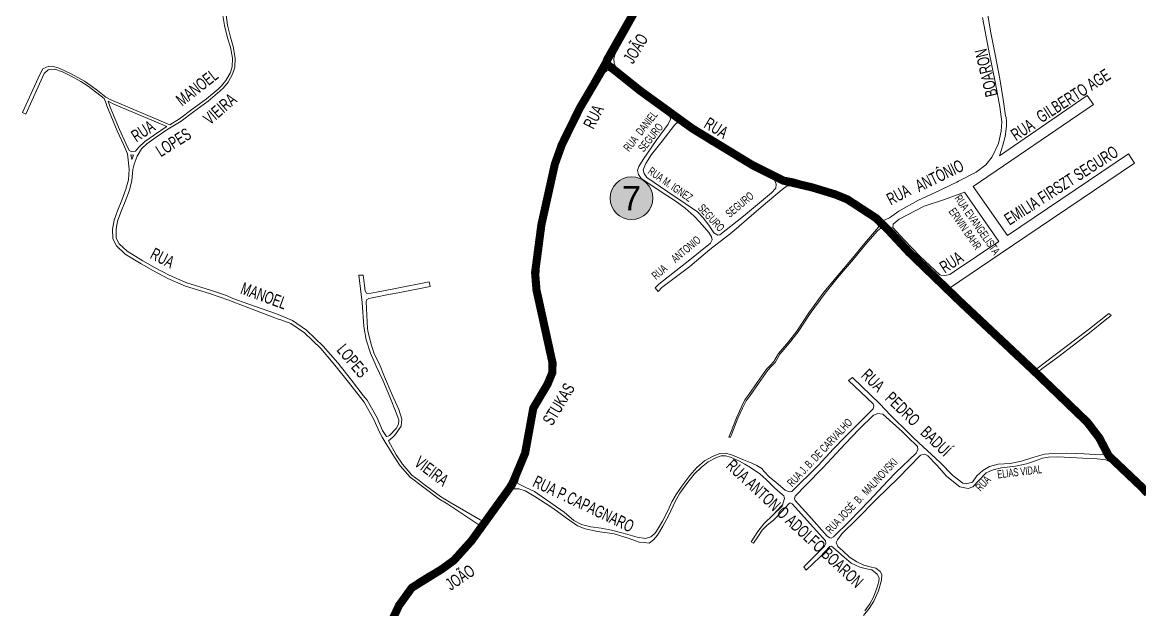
# Model space of a CAD drawing. Header units: millimetres. Extents: x 617885 to 663705, y 7172943 to 7234736.
# Drawn here: x 646322 to 647700, y 7180587 to 7181312 of the extents above; entities that cross this region are included whole.
import ezdxf
from ezdxf.enums import TextEntityAlignment as Align

# ---------------------------------------------------------------- set-up
doc = ezdxf.new("R2010")
doc.units = ezdxf.units.MM
doc.layers.add('BAIRROS', color=12, linetype='Continuous')
doc.layers.add('Equipamentos Públicos', color=171, linetype='Continuous')
doc.layers.add('TOP_VIAS 10.000', color=7, linetype='Continuous', lineweight=9)
doc.layers.add('VIAS', color=7, linetype='Continuous', lineweight=5)
doc.styles.add('LDUP', font='LDUP.SHX')
doc.styles.get("Standard").update_dxf_attribs({"font": 'arial.ttf'})

msp = doc.modelspace()

# ---------------------------------------------------------------- hatches: boundary and pattern name
at = {"layer": 'Equipamentos Públicos', "true_color": 0xff0040}
h = msp.add_hatch(color=240, dxfattribs=at)
edge = h.paths.add_edge_path()
edge.add_arc((647073.4157090512, 7181094.744358419), 26.4, 0, 360)

# ---------------------------------------------------------------- linework, layer by layer
at = {"layer": 'BAIRROS', "lineweight": 40, "ltscale": 0.3, "const_width": 10}
for points in [[(647176.8768811611, 7181634.95770941), (647176.9595049808, 7181634.929674514), (647163.505417119, 7181485.395780697), (647148.1828330273, 7181449.442937884), (647043.5355759556, 7181265.42084453), (647042.1161221762, 7181261.044888343), (647009.6683397383, 7181206.015710131), (646987.4247858637, 7181160.791676817), (646978.8277670613, 7181136.672362246), (646962.2106715211, 7181061.914152188), (646954.4694864922, 7181002.941789414), (646956.1718172298, 7180981.644646126), (646975.9890132399, 7180891.480231225), (646975.697632033, 7180879.419853871), (646969.8062265754, 7180865.309772911), (646952.2423543134, 7180835.728403965), (646942.1359250812, 7180780.117322464), (646925.851923247, 7180741.152459715), (646875.9, 7180671.995886604), (646854.2521761636, 7180648.008510796), (646839.6820245072, 7180637.357252742), (646802.2322033661, 7180614.10816904), (646786.6786552938, 7180592.543935608), (646760.8557082257, 7180538.211031661)], [(647710.1819148925, 7180730.743167588), (647702.127622373, 7180739.173690977), (647661.9486612568, 7180777.293008476), (647650.6342280378, 7180798.944150828), (647635.8681003819, 7180818.296019912), (647570.5805780741, 7180881.119872329), (647479.4087922944, 7180966.704818155), (647415.4884621976, 7181028.373151136), (647391.1265765704, 7181054.56264245), (647375.090840683, 7181070.276324787), (647339.6273091253, 7181093.384721447), (647324.5167009867, 7181099.546973006), (647296.1458531516, 7181108.174087838), (647260.7879246271, 7181116.508245314), (647222.648965635, 7181135.561118608), (647148.4901108695, 7181180.723614051), (647084.2189754023, 7181227.297421915), (647041.842454695, 7181261.169231244), (647043.2588177574, 7181265.542029485), (647147.906074829, 7181449.56412284), (647163.2286589207, 7181485.516965652), (647176.6827467825, 7181635.050859469)], [(647710.4586749368, 7180730.621990673), (647702.4043824173, 7180739.052514061), (647662.2254213011, 7180777.171831561), (647650.9109880821, 7180798.822973913), (647636.1448604262, 7180818.174842997), (647570.8573381184, 7180880.998695414), (647479.6855523387, 7180966.583641239), (647415.7652222419, 7181028.25197422), (647391.4033366147, 7181054.441465534), (647375.3676007272, 7181070.155147872), (647339.9040691695, 7181093.263544532), (647324.7934610309, 7181099.425796091), (647296.4226131958, 7181108.052910923), (647261.0646846713, 7181116.387068398), (647222.9257256793, 7181135.439941693), (647148.7668709138, 7181180.602437136), (647084.4957354466, 7181227.176244999), (647042.1207122785, 7181261.052677746), (647042.1161240222, 7181261.044896383), (647009.6683415843, 7181206.015718171), (646987.4247877097, 7181160.791684858), (646978.8277689073, 7181136.672370286), (646962.2106733671, 7181061.914160228), (646954.4694883382, 7181002.941797454), (646956.1718190758, 7180981.644654166), (646975.9890150859, 7180891.480239266), (646975.697633879, 7180879.419861911), (646969.8062284214, 7180865.309780952), (646952.2423561594, 7180835.728412005), (646942.1359269272, 7180780.117330505), (646925.851925093, 7180741.152467755), (646875.900001846, 7180671.995894644), (646854.2521780096, 7180648.008518836), (646839.6820263532, 7180637.357260782), (646802.2322052121, 7180614.10817708), (646786.6786571398, 7180592.543943648), (646760.8557100717, 7180538.211039701)]]:
    msp.add_lwpolyline(points, dxfattribs=at)
at = {"layer": 'Equipamentos Públicos', "color": 7, "lineweight": 5}
msp.add_circle((647073.4157090512, 7181094.744358419), 26.4, dxfattribs=at)
at = {"layer": 'VIAS', "color": 253, "flags": 128}
for points in [[(646573.15, 7181320.48), (646574.78, 7181308.36), (646578.46, 7181293.48), (646581.93, 7181281.8), (646584.44, 7181267.71), (646584.12, 7181256.29), (646581.25, 7181247.65), (646575.8, 7181237.89), (646569.95, 7181230.82), (646565.54, 7181226.85), (646551.01, 7181214.59), (646532.96, 7181201.37), (646517.65, 7181189.81), (646501.1, 7181179.76), (646486.71, 7181170.1), (646475.2, 7181161.8), (646468.57, 7181155.72), (646463.29, 7181146.44), (646459.6, 7181136.72), (646457.92, 7181130.1), (646456.85, 7181116.81), (646453.78, 7181104.63), (646448.53, 7181090.79), (646443.37, 7181077.65), (646439.13, 7181066.6), (646437.54, 7181056.15), (646437.61, 7181045.58), (646441.36, 7181038.61), (646451.2, 7181029.29), (646470.5, 7181017.51), (646485.55, 7181009.06), (646503.11, 7180999.74), (646519.76, 7180992.5), (646524.7, 7180990.35), (646554.1, 7180981.23), (646573.57, 7180974.62), (646581.55, 7180971.02), (646600, 7180964.5), (646635.34, 7180952), (646655.14, 7180943.94), (646672.52, 7180931.98), (646693.05, 7180912.27), (646710.87, 7180891.74), (646727.74, 7180870.46), (646742.47, 7180851.52), (646747.15, 7180845.67), (646759.57, 7180823.67), (646766.25, 7180808.2), (646771.01, 7180800.84), (646772.96, 7180801.29), (646774.96, 7180802.18), (646782.85, 7180810.59), (646786.11, 7180816.13), (646786.37, 7180821.37), (646783, 7180830.16), (646775.21, 7180849.79), (646766.58, 7180870.1), (646758.52, 7180887.67), (646751.42, 7180903.4), (646746.21, 7180919.91), (646743.08, 7180936.51), (646741.16, 7180966.09), (646736.9521117207, 7180999.973664016), (646742.4808863197, 7180999.973664016), (646744.94, 7180980.54), (646746.52, 7180977.81), (646749.59, 7180977.16), (646758.742124, 7180978.953872999), (646782.14, 7180983.54), (646823.59, 7180991.7), (646824.88, 7180985.9), (646785.36, 7180978.19), (646771.392252, 7180975.462797999), (646759.71592, 7180973.182995), (646749.15, 7180971.12), (646746.52, 7180969.44), (646746.14, 7180966.83), (646746.75, 7180950.52), (646747.688218, 7180934.134695), (646747.87, 7180930.96), (646751.75, 7180915.9), (646756.06, 7180902.84), (646762.33, 7180889.82), (646768.53, 7180874.33), (646778.01, 7180852.07), (646786.26, 7180834.29), (646790.18, 7180822.1), (646789.21, 7180813.51), (646781.39, 7180802.27), (646778.79, 7180800), (646773.41, 7180795.29), (646782.84, 7180778.37), (646790.75, 7180766.73), (646802.54, 7180753.22), (646811.39, 7180746.54), (646817.45, 7180741.71), (646837.81, 7180726.76), (646848.45, 7180720.23), (646889.47, 7180696.47), (646891.26, 7180697.07), (646897.14, 7180706.11), (646909.92, 7180723.69), (646920.51, 7180741.2), (646927.35, 7180753.13), (646933.96, 7180765.97), (646938.56, 7180778.88), (646940.79, 7180789.15), (646942.77, 7180800), (646943.65, 7180804.79), (646945.96, 7180819.2), (646949.21, 7180834.72), (646954.3, 7180845.6), (646960.99, 7180855.87), (646968.9, 7180870.04), (646972.57, 7180880.96), (646972.83, 7180892.76), (646970.48, 7180904.94), (646966.04, 7180921.99), (646961.9, 7180941.85), (646958.68, 7180957.09), (646954.71, 7180972.81), (646952.09, 7180986.17), (646951.5200028794, 7181004.067337517), (646953.19, 7181018.77), (646954.45, 7181028.76), (646957.02, 7181048.1), (646961.25, 7181070.81), (646966.83, 7181097.66), (646971.97, 7181120.29), (646977.58, 7181141.7), (646983.36, 7181156.94), (646988.51, 7181170.04), (646995.17, 7181184.5), (647001.67, 7181197.04), (647007.23, 7181206.9), (647009.0740745388, 7181210.545110354), (647010.73, 7181213.69), (647025, 7181240.81), (647045.16, 7181276.41), (647062.63, 7181307.26), (647080.7, 7181339.19)], [(647506.7, 7181317.73), (647514.24, 7181276.71), (647522.66, 7181236.4), (647528.07, 7181207.5), (647530.57, 7181189.15), (647529.72, 7181177.67), (647526.23, 7181162.25), (647518.59, 7181145.98), (647510.49, 7181136.14), (647498.74, 7181126.96), (647476.82, 7181115.71), (647474.72, 7181114.67), (647467.02, 7181110.84), (647454.3, 7181104.53), (647426.64, 7181091.74), (647403.3, 7181078.9), (647391.94, 7181070.56), (647383.55, 7181066.99), (647379.57, 7181069.93), (647362.72, 7181082.93), (647349.84, 7181091.15), (647341.84, 7181095.59), (647330.3, 7181100.16), (647316.02, 7181105.88), (647295.93, 7181112.15), (647273.89, 7181118.53), (647265.19, 7181120.29), (647257.6, 7181121.7), (647248.57, 7181125.53), (647233.7, 7181133.44), (647217.6, 7181142.6), (647198.67, 7181153.57), (647181.19, 7181163.84), (647163.34, 7181173.71), (647143.34, 7181187.54), (647118.79, 7181206.37), (647084.88, 7181231.61), (647056.02, 7181253.25), (647053.99, 7181256.29), (647052.12, 7181261.3), (647051.83, 7181266.66), (647052.71, 7181272.23), (647090.44, 7181338.67)], [(646777.03, 7180580.96), (646785.3, 7180596.83), (646792.89, 7180608.33), (646799.56, 7180616.73), (646809.39, 7180624.02), (646821.1, 7180631.5), (646836.22, 7180639.88), (646847.54, 7180646.51), (646861, 7180658.22), (646868.12, 7180666.31), (646877.52, 7180679.27), (646885.26, 7180689.35), (646884.88, 7180691.78), (646846.63, 7180717.26), (646835.86, 7180723.87), (646815.35, 7180738.92), (646800.14, 7180750.67), (646787.98, 7180764.6), (646779.95, 7180776.41), (646769.52, 7180793.91), (646765.95, 7180800), (646762.32, 7180806.2), (646755.61, 7180821.71), (646743.48, 7180843.19), (646739.01, 7180848.79), (646724.27, 7180867.74), (646707.48, 7180888.92), (646689.86, 7180909.23), (646669.73, 7180928.56), (646653.09, 7180940), (646640.6, 7180944.65), (646638.64, 7180945.02), (646635.18, 7180946.45), (646600, 7180959.79), (646582.88, 7180966.36), (646579.88, 7180967.71), (646576.65, 7180969.08), (646552.76, 7180977.08), (646523.18, 7180986.25), (646501.22, 7180995.81), (646483.46, 7181005.23), (646468.29, 7181013.74), (646448.53, 7181025.81), (646437.85, 7181035.93), (646433.25, 7181044.47), (646433.17, 7181056.47), (646434.88, 7181067.72), (646439.3, 7181079.23), (646444.45, 7181092.36), (646449.61, 7181105.94), (646452.53, 7181117.53), (646453.57, 7181130.45), (646451.42, 7181149.44), (646446.48, 7181161.14), (646438.58, 7181178.04), (646426.12, 7181208.54), (646424.9892880595, 7181211.701769954), (646422.630684616, 7181217.689722223), (646402.8114536927, 7181233.043122008), (646393.8010338936, 7181238.904144125), (646381.9301616636, 7181245.336975813), (646371.2034757639, 7181250.483238481), (646361.9434227145, 7181253.780366768), (646355.8396239956, 7181253.65753211), (646353.627930027, 7181253.025960659), (646348.6984049531, 7181248.474866162), (646326.0477451077, 7181198.267634447), (646321.7333311571, 7181200.423773294), (646343.4594767891, 7181247.396795061), (646347.0034577636, 7181254.327241115), (646354.2455063076, 7181257.715459783), (646359.8731523189, 7181257.330446369), (646365.8873730347, 7181255.79105014), (646368.7330056345, 7181254.379087196), (646380.9785152648, 7181248.704431898), (646391.1088878091, 7181243.363581235), (646398.5675116288, 7181239.135410448), (646406.4714322605, 7181233.46075515), (646414.5979932613, 7181227.563567901), (646420.44, 7181222.54), (646424.8131538847, 7181219.423649427), (646430.0479824446, 7181216.368328921), (646503.6173275029, 7181185.381523391), (646515.68, 7181192.71), (646530.87, 7181204.18), (646548.84, 7181217.35), (646563.24, 7181229.49), (646567.42, 7181233.25), (646572.9, 7181239.88), (646578.03, 7181249.07), (646580.63, 7181256.91), (646580.92, 7181267.45), (646578.52, 7181280.99), (646575.08, 7181292.56), (646571.35, 7181307.63), (646569.1, 7181320.08)], [(647383.35, 7181057.69), (647381.02, 7181057.77), (647376.83, 7181054.68), (647362.36, 7181037.71), (647347.5, 7181019.74), (647327.36, 7180995.99), (647312.29, 7180977.68), (647293.77, 7180952.46), (647278.92, 7180929.8), (647268.45, 7180916.28), (647256.44, 7180902.2), (647250.52, 7180892.26), (647245.92, 7180887.31), (647241.53, 7180882.72), (647230.11, 7180866.2), (647219.75, 7180851.46), (647215, 7180844.91), (647210.27, 7180835.94), (647204.78, 7180823.31), (647197.21, 7180804.03), (647195.55, 7180800), (647193.63, 7180800), (647195.56, 7180804.7), (647203.14, 7180823.98), (647208.67, 7180836.7), (647213.48, 7180845.85), (647218.3, 7180852.49), (647228.65, 7180867.21), (647240.15, 7180883.84), (647244.63, 7180888.53), (647249.09, 7180893.33), (647254.99, 7180903.24), (647267.07, 7180917.4), (647277.48, 7180930.83), (647292.31, 7180953.48), (647310.89, 7180978.77), (647326, 7180997.13), (647346.14, 7181020.88), (647361, 7181038.85), (647375.61, 7181055.99), (647378.33, 7181059.12), (647378.67, 7181061.88), (647376.8, 7181065.22), (647368.26, 7181071.76), (647354.68, 7181080.74), (647337.69, 7181090.59), (647326.13, 7181096.12), (647303.47, 7181102.27), (647270.99, 7181109.75), (647265.68, 7181109.88), (647259.28, 7181105.45), (647233.34, 7181083.76), (647197.04, 7181052.63), (647170.11, 7181031.69), (647145.34, 7181010.36), (647110.98, 7180984.42), (647106.2887617527, 7180979.859931244), (647102.7309575778, 7180984.252691335), (647107.27, 7180988.58), (647145.34, 7181018.54), (647171.1, 7181039.22), (647172.85, 7181043.35), (647172.15, 7181047.16), (647168.88, 7181052.41), (647157.69, 7181065.29), (647150.69, 7181072.64), (647139.81, 7181082.28), (647127.25, 7181091.48), (647109.85, 7181102.6), (647098.41, 7181110.54), (647085.48, 7181118.94), (647081.95, 7181124.21), (647080.88, 7181128.88), (647082.4, 7181133.93), (647088.02, 7181142.52), (647104, 7181165.8), (647118.68, 7181186.29), (647121.49, 7181192.2), (647121.13, 7181195.09), (647119.78, 7181197.51), (647092.51, 7181218.04), (647075.3630190069, 7181230.786252923), (647073.15, 7181232.44), (647067.59, 7181236.57), (647046.32, 7181251.81), (647043.2, 7181252.21), (647040.03, 7181249.49), (647026.26, 7181227.4), (647016.05, 7181210.84), (646999.45, 7181179.06), (646990.64, 7181160.43), (646983.75, 7181141.75)], [(646434.689300123, 7181210.913436267), (646428.3386877592, 7181214.11000479), (646427.6172353785, 7181214.562456479), (646430.25, 7181207.13), (646441.52, 7181179.33), (646449.42, 7181162.44), (646453.66, 7181153.5), (646456.87, 7181151.82), (646461.45, 7181152.72), (646465.45, 7181157.59), (646472.99, 7181164.52), (646484.71, 7181172.97), (646499.22, 7181182.71), (646500.2150509892, 7181183.314526725), (646434.6893001249, 7181210.913436266)], [(646983.75, 7181141.75), (646978.36, 7181121.04), (646972.65, 7181097.87), (646966.575, 7181067.98), (646965.81, 7181063.18), (646962.57, 7181042.72), (646959.99, 7181017.94), (646959.07, 7180997.94), (646958.76, 7180987.76), (646960.45, 7180975.19), (646967.62, 7180942.12), (646975.87, 7180906.23), (646977.640607, 7180897.550115), (646979.04, 7180890.69), (646978.77, 7180881.77), (646976.95, 7180873.71), (646971.47, 7180863.19), (646963.58, 7180848.27), (646955.7, 7180835.11), (646953.49, 7180825.65), (646951.45, 7180812.05), (646949.62, 7180800), (646948.67, 7180793.73), (646945.71, 7180779.81), (646940.39, 7180766.31), (646937.18, 7180758.75), (646934.71, 7180752.22), (646932.75, 7180744.62), (646933.15, 7180742.74), (646942.41, 7180738.2), (646953.93, 7180733.02), (646990.31, 7180707.4)], [(647182.31, 7180779.81), (647189.05, 7180780.09), (647195.74, 7180778.62), (647200.77, 7180776.68), (647211.59, 7180771.83), (647222.04, 7180768.05), (647228.0896771888, 7180765.145571929), (647234.1001856473, 7180761.141389254), (647237.1054353691, 7180757.804574402), (647243.4498619657, 7180751.130939306), (647251.7977883769, 7180744.123622994), (647263.1509645099, 7180734.446854262), (647268.1597230611, 7180732.444761575), (647271.1649727828, 7180733.112126703), (647303.75, 7180764.84), (647322.53, 7180785.69), (647336.66, 7180800), (647348.05, 7180811.53), (647363.01, 7180826.32), (647371.77, 7180834.91), (647372.39, 7180838.72), (647371.7, 7180841.11), (647341.2, 7180870.07), (647345.96, 7180873.6), (647380, 7180841.29), (647393.11, 7180827.03), (647416.29, 7180804.07), (647420.64, 7180800), (647428.03, 7180793.17), (647454.14, 7180768.65), (647469.8, 7180752.7), (647482.13, 7180743.16), (647486.41, 7180742.36), (647494.33, 7180744.65), (647499.49, 7180752.33), (647507, 7180758.84), (647515, 7180763.98), (647525.96, 7180766.62), (647540.76, 7180767.59), (647554.62, 7180770.3), (647568.82, 7180774.8), (647583.2, 7180778.8), (647593.74, 7180779.96), (647609.7, 7180780.12), (647631.9, 7180779.39), (647652.08, 7180778.31), (647654.51, 7180778.69), (647656.3, 7180781.97), (647654.68, 7180788.35), (647646.69, 7180799.69), (647646.47, 7180800), (647639.28, 7180810.2), (647620.79, 7180829.24), (647592.88, 7180855.48), (647564.06, 7180882.66), (647532.35, 7180912.53), (647501.06, 7180942.78), (647465.83, 7180976.07), (647425.47, 7181015.86), (647393.77, 7181046.35), (647383.35, 7181057.69), (647381.3470611973, 7181059.669501353), (647379.0213688179, 7181062.106622112), (647376.8, 7181065.22)], [(647361.2, 7180585.71), (647367.43, 7180594.38), (647372.18, 7180602.64), (647376.26, 7180613.56), (647378.79, 7180622.1), (647378.97, 7180626.23), (647376.64, 7180630.95), (647370.12, 7180636.11), (647363.55, 7180637.64), (647355.22, 7180639.73), (647344.44, 7180644.48), (647335.92, 7180651.82), (647325.74, 7180660.89), (647320.22, 7180665.56), (647318.07, 7180664.88), (647306.06, 7180652.41), (647288.97, 7180635.78), (647286.07, 7180640.16), (647311.73, 7180665.69), (647313.29, 7180668.67), (647312.68, 7180671.92), (647298, 7180688.33), (647271.82, 7180717.82), (647269.23, 7180719.01), (647267.41, 7180717.56), (647259.04, 7180708.15), (647248.55, 7180697.65), (647240.78, 7180691.36), (647234.57, 7180685.21), (647229.32, 7180677.21), (647223.87, 7180669.17), (647221.29, 7180670.97), (647229.36, 7180683.56), (647236.84, 7180693.15), (647259.34, 7180714.65), (647262.1492146027, 7180724.436401618), (647261.4813828337, 7180727.43953795), (647259.1439603734, 7180729.107946724), (647249.794284055, 7180737.449987898), (647239.7767759676, 7180747.794121758), (647235.7697673235, 7180751.130939306), (647231.4288495564, 7180755.135119285), (647225.7522592361, 7180758.805618049), (647220.0756689159, 7180762.476116812), (647213.3973286884, 7180766.480296792), (647206.89, 7180770.17), (647195.52, 7180775.09), (647189.55, 7180776.9), (647183.94, 7180776.88), (647177.35, 7180774.48), (647167.84, 7180769.4), (647159.85, 7180762.9), (647150.9, 7180754.32), (647141.54, 7180742.68), (647133.15, 7180731.05), (647127.37, 7180720.7), (647119.42, 7180703.71), (647112.27, 7180690.08), (647105.46, 7180679), (647100.49, 7180673.47), (647095.15, 7180669.19), (647088.91, 7180669.99), (647082.8, 7180670.27), (647070.46, 7180675.07), (647051.98, 7180680.78), (647031.64, 7180683.53), (647016.12, 7180686.77), (647006.68, 7180690.76), (646993.41, 7180699.88), (646982.2, 7180708.37), (646974.03, 7180713.89), (646954.15, 7180726.91), (646942.07, 7180733.67), (646934.27, 7180736.3), (646926.27, 7180736.06), (646921.91, 7180730.71), (646906.42, 7180707.01), (646894.88, 7180691.7), (646882.6, 7180675.16), (646875.9, 7180667.87), (646864.69, 7180654.87), (646851.35, 7180642.2), (646843.11, 7180635.51), (646828.34, 7180627.07), (646815, 7180619.04), (646806.11, 7180612.58), (646796.72, 7180601.34), (646790.57, 7180592.06), (646784.01, 7180579.52)], [(646990.31, 7180707.4), (647002.38, 7180697.26), (647011.79, 7180692.41), (647023.33, 7180689.45), (647036.01, 7180687.52), (647048.68, 7180685.13), (647063.08, 7180681.62), (647080.57, 7180676.8), (647090.83, 7180674.85), (647097.31, 7180676.9), (647102.14, 7180681.18), (647104.46, 7180684.08), (647111.61, 7180696.3), (647118.11, 7180709.05), (647123.2, 7180720.03), (647128.7, 7180729.38), (647135.63, 7180739.59), (647145.34, 7180752.74), (647153.92, 7180762.34), (647163.43, 7180770.7), (647173.46, 7180776.32), (647182.31, 7180779.81)], [(647701.95, 7180735.62), (647692.41, 7180744.68), (647683.68, 7180752.75), (647672.97, 7180762.51), (647664.98, 7180769.29), (647658.88, 7180771.93), (647647.94, 7180773.19), (647630.22, 7180774.26), (647615.2, 7180774.96), (647599.52, 7180775.63), (647587.86, 7180775.22), (647580.79, 7180774.15), (647572.01, 7180770.8), (647560.7, 7180767.02), (647547.18, 7180764.24), (647530.18, 7180762.17), (647519.63, 7180759.71), (647514.73, 7180757.6), (647511.29, 7180755.89), (647501.63, 7180746.17), (647494.73, 7180738.77), (647488.67, 7180736.8), (647478.62, 7180738.72), (647470.6, 7180744.8), (647462.23, 7180751.9), (647450.28, 7180765.33), (647439.19, 7180776.76), (647435.46, 7180778.84), (647430.2, 7180777.78), (647402.46, 7180749.56), (647375.87, 7180723.35), (647351.57, 7180698.98), (647333, 7180680.61), (647327.51, 7180673.3), (647326.16, 7180669.91), (647328.21, 7180665.26), (647334.09, 7180659.67), (647342.33, 7180651.93), (647351.41, 7180646.05), (647360.02, 7180642.09), (647367.76, 7180640.08), (647374.9, 7180638.25), (647380.39, 7180634.13), (647382.44, 7180630.48), (647382.04, 7180623.59), (647378.29, 7180610.19), (647372.42, 7180597.64), (647366.74, 7180588.4), (647359.51, 7180580.11)]]:
    msp.add_lwpolyline(points, dxfattribs=at)
at = {"layer": 'VIAS', "color": 253, "ltscale": 0.3}
for points in [[(647710.2, 7180736.14), (647699.79, 7180746.04), (647688.74, 7180756.02), (647677.54, 7180766.06), (647670.53, 7180773.39), (647664.43, 7180780.64), (647659.37, 7180788.94), (647654.14, 7180798.95), (647653.4, 7180800), (647648.09, 7180807.59), (647640.42, 7180816.96), (647628.47, 7180829.39), (647611.88, 7180844.58), (647589.45, 7180865.26), (647575.85, 7180879.11), (647576.09, 7180881.05), (647579.85, 7180884.33), (647599.35, 7180898.76), (647618.66, 7180913.39), (647638.75, 7180928.83), (647657.8, 7180944.33), (647665.43, 7180950.24), (647662.63, 7180952.67), (647638.62, 7180933.8), (647609.9, 7180911.64), (647582.56, 7180891.32), (647574.19, 7180884.6), (647572.07, 7180884.5), (647569.79, 7180885.1), (647548.87, 7180904.7), (647519.58, 7180932.46), (647487.58, 7180962.59), (647465.8112124378, 7180983.842450096), (647528.5584920495, 7181025.963849376), (647694.2121320937, 7181138.030220514), (647686.7318713698, 7181149.38828811), (647537.510564128, 7181048.725477374), (647494.9527957534, 7181109.263369235), (647643.6937691534, 7181210.199944297), (647643.6878578966, 7181210.208399889), (647635.9131743396, 7181221.329478026), (647527.7258870681, 7181147.222535992), (647531.77, 7181160.29), (647534.39, 7181170.84), (647536.3, 7181183.47), (647536.3250579328, 7181189.303171073), (647535.77, 7181194.27), (647535.06, 7181196.55), (647531.87, 7181216.49), (647527.87, 7181242.06), (647522.25, 7181271.88), (647516.54, 7181300.69), (647512.57, 7181323.42)], [(647686.7318713698, 7181149.38828811), (647537.510564128, 7181048.725477374)], [(647409.7897611225, 7181043.551076803), (647396.0261692686, 7181058.454111133), (647396.3648706342, 7181062.758284892), (647403.5609162238, 7181068.808220819), (647434.4026640973, 7181085.132913606), (647459.8179451732, 7181093.268012343), (647484.2721165932, 7181102.060942089), (647526.733469716, 7181041.455385488)], [(647526.733469716, 7181041.455385488), (647471.4745067084, 7181004.178386394), (647466.1143569028, 7181000.562496979), (647460.1331004547, 7180999.294189318), (647455.2119688494, 7180999.715810958), (647453.9513477243, 7181000.131696251), (647429.2895413437, 7181023.202335293), (647409.7897611225, 7181043.551076803)]]:
    msp.add_lwpolyline(points, dxfattribs=at)
at = {"layer": 'VIAS', "color": 253, "flags": 128}
for points in [[(647182.6, 7181049.68), (647211.72, 7181072.78), (647246.37, 7181101.49), (647251.7, 7181107.27), (647251.95, 7181112.2), (647250.36, 7181116.49), (647244.31, 7181120.07), (647214.76, 7181135.99), (647194.02, 7181148.58), (647171.95, 7181161.07), (647139.68, 7181181.86), (647131.52, 7181187.94), (647129.35, 7181187.86), (647126.63, 7181184.97), (647111.16, 7181165.21), (647098.01, 7181148.59), (647091.1, 7181137.42), (647087.99, 7181129.96), (647089.21, 7181125.33), (647092.5, 7181120.38), (647118.15, 7181102.83), (647139.49, 7181088.39), (647154.9, 7181078.15), (647161.7, 7181070.66), (647168.85, 7181061.54), (647175.23, 7181052), (647180.1, 7181049.16)], [(646459, 7181147.83), (646456.86, 7181142.67), (646455.56, 7181148.35)], [(647345, 7180800), (647331.23, 7180785.71), (647309.84, 7180762.46), (647288.55, 7180740.67), (647275.59, 7180727.17), (647274.75, 7180724.33), (647275.28, 7180721.89), (647292.25, 7180703.16), (647314.78, 7180677.95), (647318.26, 7180675.97), (647319.86, 7180675.21), (647322.89, 7180676.97), (647342.81, 7180696.74), (647366.87, 7180721.37), (647389.79, 7180745.94), (647399.79, 7180756.23), (647424.7, 7180780.38), (647426.86, 7180784.85), (647426.46, 7180788.39), (647414.45, 7180800), (647407.65, 7180806.57), (647383.5, 7180828.41), (647377.56, 7180829.22), (647371.99, 7180827.28), (647354.73, 7180810.1)]]:
    msp.add_lwpolyline(points, close=True, dxfattribs=at)

# ---------------------------------------------------------------- texts
at = {"layer": 'Equipamentos Públicos', "color": 7}
msp.add_text('7', height=30, dxfattribs=at).set_placement((647073.4157090512, 7181094.744358419), align=Align.MIDDLE_CENTER)
at = {"layer": 'TOP_VIAS 10.000', "color": 251, "style": 'LDUP'}
for s, height, rotation, width, p in [('JOÃO', 15, 59.00000000118948, 0.69, (647075.2749185695, 7181259.460331783)), ('BOARON', 15, 103.5722452970611, 0.69, (647525.365, 7181221.95)), ('MANOEL', 15, 37.99999997261649, 0.69, (646518.8699771812, 7181207.58995213)), ('GILBERTO AGE', 15, 32.64972641635557, 0.69, (647579.3120737512, 7181187.139056565)), ('VIEIRA', 15, 40.99999997383459, 0.69, (646553.2299771812, 7181184.38995213)), ('RUA', 15, 62.99999997744001, 0.69, (647026.5865287709, 7181178.893430031)), ('DANIEL', 10, 51.67375206890943, 0.69, (647085.7856592812, 7181171.391488358)), ('RUA', 15, 33.00000000865249, 0.69, (646462.4115828077, 7181163.361677814)), ('SEGURO', 10, 51.67375206890943, 0.69, (647088.4421347395, 7181150.946684133)), ('RUA', 15, 328.9999999977541, 0.69, (647161.6132008806, 7181182.63347915)), ('RUA', 15, 33.24509825319174, 0.69, (647547.9195422663, 7181164.97090904)), ('LOPES', 15, 31.99999998008771, 0.69, (646492.5399771812, 7181145.11995213)), ('RUA', 10, 51.67375206890943, 0.69, (647070.3791868832, 7181151.477840642)), ('EMILIA FIRSZT SEGURO', 15, 32.64972641635557, 0.69, (647539.8000666383, 7181060.734151937)), ('RUA M. IGNEZ', 9.999999999999998, 325.2267040134074, 0.69, (647092.5962771577, 7181125.75575517)), ('ANTÔNIO', 15, 26.00000001349759, 0.69, (647428.4016035214, 7181102.038199191)), ('RUA', 15, 27.99999999275932, 0.69, (647393.4664065214, 7181085.598106191)), ('SEGURO', 10, 39.99999997205251, 0.69, (647194.6999458652, 7181070.190526908)), ('RUA EVANGELISTA', 10, 304.783009551105, 0.69, (647471.5177872586, 7181094.562711032)), ('SEGURO', 10, 312.9999999754728, 0.69, (647154.6290609143, 7181081.869325588)), ('ERWIN BAHR', 10, 304.783009551105, 0.69, (647464.31528059, 7181078.427425183)), ('ANTONIO', 10, 39.99999997205251, 0.69, (647127.698939514, 7181014.537617494)), ('RUA', 15, 333.0000000163533, 0.69, (646478.2599771812, 7181021.06995213)), ('RUA', 15, 33.24509825319174, 0.69, (647460.0333162386, 7181001.573142886)), ('RUA', 10, 40.99999997383459, 0.69, (647103.737550789, 7180993.662758867)), ('MANOEL', 15, 339.9999999743048, 0.69, (646589.8199771811, 7180977.33995213)), ('LOPES', 15, 309.9999999779843, 0.69, (646708.7399771812, 7180907.05995213)), ('RUA   PEDRO   BADUÍ', 15, 315.9999999843699, 0.69, (647355.8477801812, 7180874.886975129)), ('STUKAS', 15, 59.00000000118948, 0.69, (646975.6685201812, 7180813.118443131)), ('RUA J. B. DE CARVALHO', 10, 46.63275758492918, 0.69, (647271.7767745742, 7180737.848107813)), ('VIEIRA', 15, 322.9999999812961, 0.69, (646804.2299771812, 7180765.82995213)), ('RUA ANTONIO ADOLFO BOARON', 15, 317.1516871706423, 0.69, (647188.9485468445, 7180763.042323449)), ('RUA JOSÉ  B.  MALINOVSKI', 10, 46.63275758492918, 0.69, (647319.2393490534, 7180680.046084464)), ('ELIAS VIDAL', 10, 6.988088905054429, 0.6899999999999998, (647525.4477737787, 7180748.966234105)), ('RUA P.CAPAGNARO', 15, 334.6208533362243, 0.69, (646950.2617837524, 7180739.738598157)), ('RUA ', 10, 46.63275758492918, 0.69, (647504.0781865111, 7180732.456174722)), ('JOÃO', 15, 33.99999999213534, 0.69, (646850.4769511812, 7180610.22288513))]:
    msp.add_text(s, height=height, rotation=rotation, dxfattribs=dict(at, width=width)).set_placement(p)

doc.saveas('drawing.dxf')
